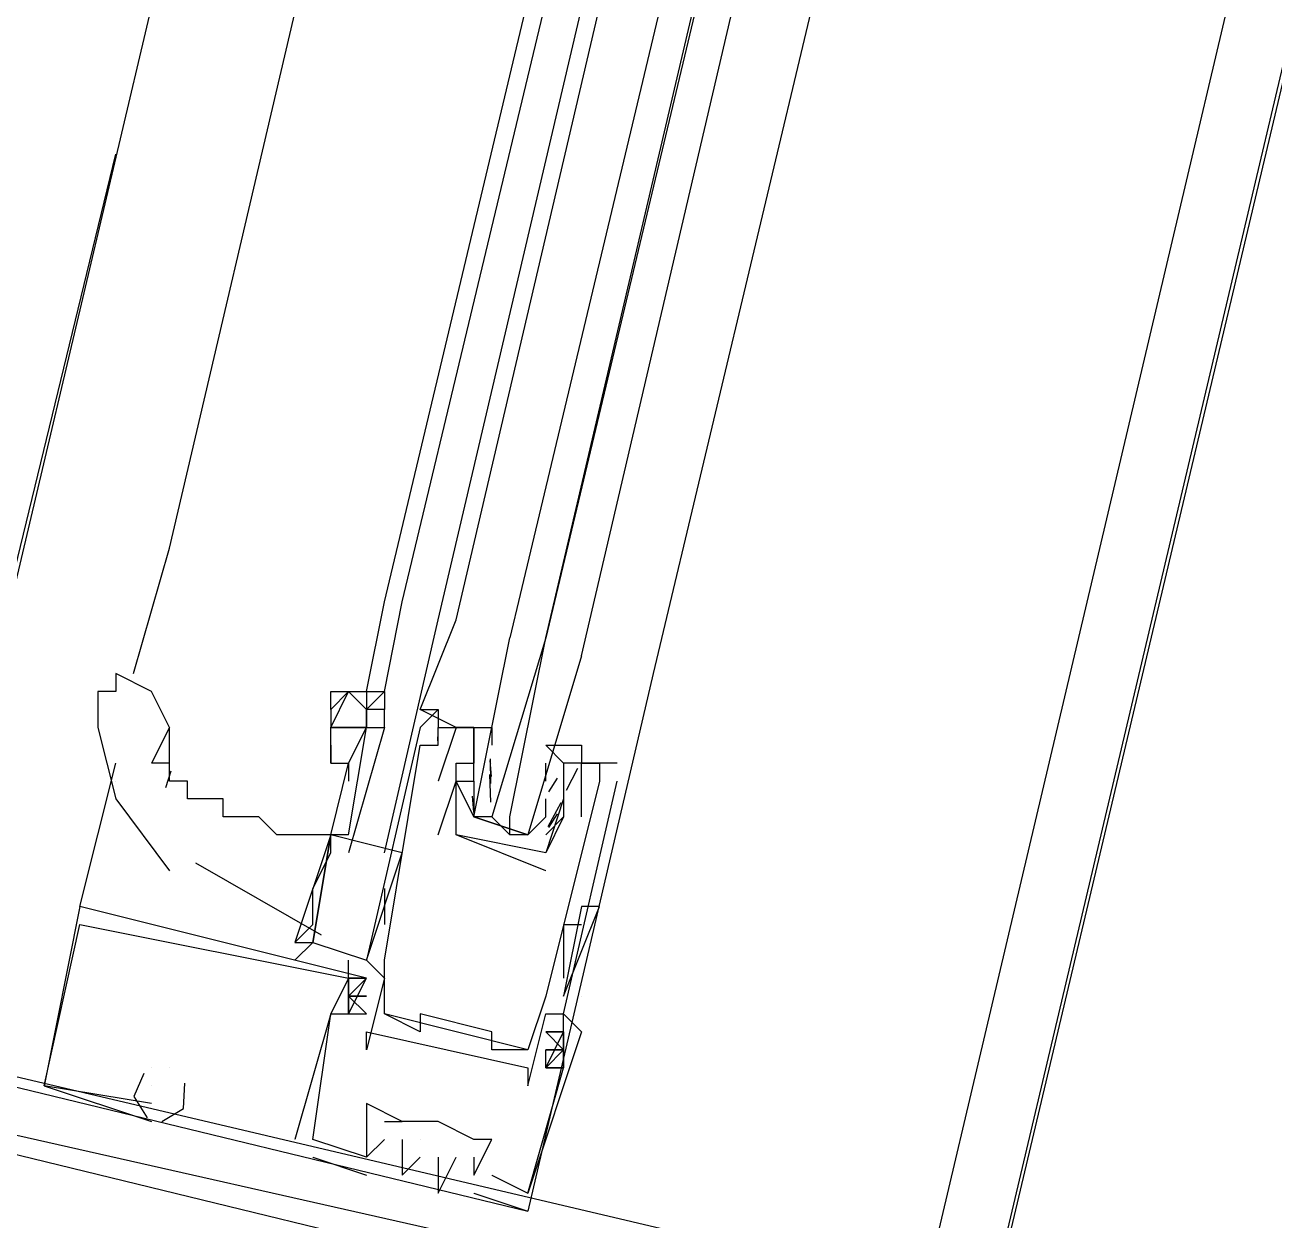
# Model space of a CAD drawing. Header units: feet. Extents: x -84 to 198, y -22 to 181.
# Drawn here: x 90.079 to 91.009, y 19.664 to 20.554 of the extents above; entities that cross this region are included whole.
import ezdxf

# ---------------------------------------------------------------- set-up
doc = ezdxf.new("R2010")
doc.units = ezdxf.units.FT
doc.layers.add('A-LINEA', color=7, linetype='CONTINUOUS')

msp = doc.modelspace()

# ---------------------------------------------------------------- linework, layer by layer
at = {"layer": 'A-LINEA'}
for p, q in [((89.6, 14.5378), (92.6933, 27.6178)), ((91.8, 27.4578), (89.9867, 19.7778)), ((92.56, 27.2844), (90.7467, 19.6044)), ((90.1867, 20.1644), (90.9867, 23.5778)), ((90.3467, 20.1244), (91.16, 23.5378)), ((90.36, 20.1244), (91.1733, 23.5244)), ((90.3867, 20.1111), (91.1867, 23.5244)), ((90.4, 20.1111), (91.2, 23.5244)), ((91.36, 23.4844), (90.5467, 20.0711)), ((90.0267, 19.9644), (90.1467, 20.4578)), ((90.16, 20.0711), (90.1867, 20.1644)), ((90.3333, 20.0578), (90.3467, 20.1244)), ((90.3467, 20.0578), (90.36, 20.1244)), ((90.3467, 19.9378), (90.3867, 20.1111)), ((90.5467, 20.0711), (90.4533, 19.6711)), ((90.3067, 20.0444), (90.3067, 20.0578)), ((90.32, 20.0578), (90.32, 20.0578)), ((90.1867, 20.0311), (90.1733, 20.0044)), ((90.1867, 20.0044), (90.1867, 20.0311)), ((90.3733, 20.0311), (90.3733, 20.0311)), ((90.3865, 20.021), (90.3866, 20.0272)), ((90.3865, 20.021), (90.3866, 20.0272)), ((90.3865, 20.021), (90.3866, 20.0272)), ((90.3867, 20.0311), (90.3867, 20.0311)), ((90.3867, 20.0311), (90.3867, 20.0311)), ((90.3867, 20.0311), (90.3867, 20.0311)), ((90.3867, 20.0311), (90.3867, 20.0311)), ((90.3867, 20.0311), (90.3867, 20.0311)), ((90.4, 20.0311), (90.4, 20.0311)), ((90.4133, 20.0311), (90.4133, 20.0311)), ((90.3733, 20.0178), (90.3733, 20.0178)), ((90.3867, 20.0178), (90.3867, 20.0178)), ((90.4133, 20.0178), (90.4133, 20.0178)), ((90.4133, 20.0178), (90.4133, 20.0044)), ((90.12, 19.8978), (90.1467, 20.0044)), ((90.3067, 19.9511), (90.32, 20.0044)), ((90.4, 20.0044), (90.4, 20.0044)), ((90.4133, 20.0044), (90.4133, 20.0044)), ((90.4265, 19.9946), (90.4255, 20.0065)), ((90.4259, 19.9893), (90.4256, 20.0076)), ((90.4267, 20.0044), (90.4267, 20.0044)), ((90.4667, 19.9911), (90.4667, 20.0044)), ((90.4667, 20.0044), (90.4667, 20.0044)), ((90.48, 20.0044), (90.48, 20.0044)), ((90.4903, 20.0004), (90.4819, 19.9841)), ((90.4933, 20.0044), (90.4933, 20.0044)), ((90.5067, 20.0044), (90.5067, 20.0044)), ((90.52, 20.0044), (90.52, 20.0044)), ((90.1467, 19.9911), (90.1467, 19.9911)), ((90.1877, 19.9984), (90.1836, 19.9861)), ((90.3867, 19.9911), (90.3867, 19.9911)), ((90.4, 19.9911), (90.4, 19.9911)), ((90.4, 19.9911), (90.4, 19.9911)), ((90.4258, 19.9755), (90.4252, 19.9959)), ((90.4667, 19.9911), (90.4667, 19.9911)), ((90.4752, 19.9933), (90.4689, 19.9832)), ((90.48, 19.9911), (90.48, 19.9911)), ((90.5067, 19.9911), (90.5067, 19.9911)), ((90.52, 19.9911), (90.52, 19.9911)), ((90.4132, 19.968), (90.4122, 19.9799)), ((90.4133, 19.9778), (90.4133, 19.9778)), ((90.478, 19.975), (90.4684, 19.957)), ((90.48, 19.9778), (90.48, 19.9778)), ((90.48, 19.9778), (90.48, 19.9778)), ((90.4267, 19.9644), (90.44, 19.9511)), ((90.4667, 19.9644), (90.4667, 19.9644)), ((90.4752, 19.9667), (90.4689, 19.9565)), ((90.48, 19.9644), (90.48, 19.9644)), ((90.4933, 19.9644), (90.4933, 19.9644)), ((90.3067, 19.9511), (90.3067, 19.9511)), ((90.32, 19.9511), (90.3067, 19.9511)), ((90.3067, 19.9511), (90.3067, 19.9511)), ((90.3867, 19.9511), (90.3867, 19.9511)), ((90.4, 19.9511), (90.4, 19.9511)), ((90.4, 19.9511), (90.4, 19.9511)), ((90.3333, 19.8578), (90.36, 19.9378)), ((90.4667, 19.9378), (90.4667, 19.9378)), ((90.4667, 19.9378), (90.4667, 19.9378)), ((90.2061, 19.9304), (90.2996, 19.8767)), ((90.4667, 19.9244), (90.4667, 19.9244)), ((90.3467, 19.9111), (90.3467, 19.8844)), ((90.12, 19.8978), (90.12, 19.8978)), ((90.12, 19.8978), (90.12, 19.8978)), ((90.12, 19.8978), (90.12, 19.8978)), ((90.12, 19.8978), (90.12, 19.8978)), ((90.12, 19.8978), (90.12, 19.8978)), ((90.12, 19.8978), (90.12, 19.8978)), ((90.4933, 19.8978), (90.48, 19.8311)), ((90.4933, 19.8978), (90.48, 19.8311)), ((90.5067, 19.8978), (90.5067, 19.8978)), ((90.12, 19.8844), (90.12, 19.8844)), ((90.12, 19.8844), (90.12, 19.8844)), ((90.12, 19.8844), (90.12, 19.8844)), ((90.48, 19.8844), (90.48, 19.8578)), ((90.48, 19.8844), (90.4933, 19.8844)), ((90.28, 19.8578), (90.2933, 19.8711)), ((90.32, 19.8444), (90.32, 19.8578)), ((90.3333, 19.8578), (90.3333, 19.8578)), ((90.3467, 19.8578), (90.3467, 19.8578)), ((90.3467, 19.8578), (90.3467, 19.8578)), ((90.48, 19.8578), (90.48, 19.8444)), ((90.32, 19.8444), (90.32, 19.8444)), ((90.32, 19.8444), (90.32, 19.8444)), ((90.32, 19.8444), (90.32, 19.8444)), ((90.32, 19.8444), (90.32, 19.8444)), ((90.32, 19.8444), (90.32, 19.8444)), ((90.32, 19.8444), (90.32, 19.8444)), ((90.32, 19.8444), (90.32, 19.8444)), ((90.32, 19.8444), (90.32, 19.8444)), ((90.32, 19.8444), (90.32, 19.8444)), ((90.3333, 19.8444), (90.3333, 19.8444)), ((90.3333, 19.8444), (90.3333, 19.8444)), ((90.3333, 19.8444), (90.3333, 19.8444)), ((90.3333, 19.8444), (90.3333, 19.8444)), ((90.3333, 19.8444), (90.3333, 19.8444)), ((90.3333, 19.8444), (90.3333, 19.8444)), ((90.3333, 19.8444), (90.3333, 19.8444)), ((90.3333, 19.8444), (90.3333, 19.8444)), ((90.3333, 19.8444), (90.3333, 19.8444)), ((90.3467, 19.8444), (90.3467, 19.8444)), ((90.4667, 19.8311), (90.4667, 19.8311)), ((90.4933, 19.8311), (90.4933, 19.8311)), ((90.3067, 19.8178), (90.3067, 19.8178)), ((90.3067, 19.8178), (90.3067, 19.8178)), ((90.3067, 19.8178), (90.3067, 19.8178)), ((90.3067, 19.8178), (90.3067, 19.8178)), ((90.3067, 19.8178), (90.3067, 19.8178)), ((90.3067, 19.8178), (90.3067, 19.8178)), ((90.32, 19.8178), (90.3333, 19.8178)), ((90.32, 19.8178), (90.32, 19.8178)), ((90.32, 19.8178), (90.32, 19.8178)), ((90.32, 19.8178), (90.3333, 19.8178)), ((90.32, 19.8178), (90.32, 19.8178)), ((90.32, 19.8178), (90.32, 19.8178)), ((90.32, 19.8178), (90.3333, 19.8178)), ((90.32, 19.8178), (90.32, 19.8178)), ((90.32, 19.8178), (90.32, 19.8178)), ((90.3467, 19.8178), (90.3467, 19.8178)), ((90.4533, 19.7911), (90.3467, 19.8178)), ((90.4533, 19.7911), (90.3467, 19.8178)), ((90.4533, 19.7911), (90.3467, 19.8178)), ((90.3733, 19.8178), (90.3733, 19.8178)), ((90.4667, 19.8178), (90.4667, 19.8178)), ((90.48, 19.8178), (90.48, 19.8178)), ((90.48, 19.8178), (90.48, 19.8178)), ((90.48, 19.8178), (90.48, 19.8178)), ((90.48, 19.8178), (90.48, 19.8178)), ((90.3333, 19.8044), (90.3333, 19.8044)), ((90.3733, 19.8044), (90.3733, 19.8044)), ((90.4267, 19.8044), (90.4267, 19.8044)), ((90.48, 19.8044), (90.4667, 19.8044)), ((90.48, 19.8044), (90.48, 19.8044)), ((90.48, 19.8044), (90.48, 19.8044)), ((90.48, 19.8044), (90.48, 19.8044)), ((90.4933, 19.8044), (90.4933, 19.8044)), ((90.4933, 19.8044), (90.4933, 19.8044)), ((90.4933, 19.8044), (90.4933, 19.8044)), ((90.3333, 19.7911), (90.3333, 19.7911)), ((90.4267, 19.7911), (90.4267, 19.7911)), ((90.44, 19.7911), (90.44, 19.7911)), ((90.4533, 19.7911), (90.4533, 19.7911)), ((90.4667, 19.7911), (90.4667, 19.7911)), ((90.4667, 19.7911), (90.4667, 19.7911)), ((90.4667, 19.7911), (90.4667, 19.7911)), ((90.4667, 19.7911), (90.4667, 19.7911)), ((90.48, 19.7911), (90.4667, 19.7911)), ((90.48, 19.7911), (90.48, 19.7911)), ((90.48, 19.7911), (90.48, 19.7911)), ((90.48, 19.7911), (90.48, 19.7911)), ((90.0133, 19.7778), (90.4533, 19.6711)), ((90.0133, 19.7778), (90.4533, 19.6711)), ((90.0133, 19.7778), (90.4533, 19.6711)), ((90.1733, 19.7778), (90.1733, 19.7778)), ((90.1733, 19.7778), (90.1733, 19.7778)), ((90.1733, 19.7778), (90.1733, 19.7778)), ((90.1733, 19.7778), (90.1733, 19.7778)), ((90.1733, 19.7778), (90.1733, 19.7778)), ((90.1733, 19.7778), (90.1733, 19.7778)), ((90.1867, 19.7778), (90.1867, 19.7778)), ((90.1867, 19.7778), (90.1867, 19.7778)), ((90.1867, 19.7778), (90.1867, 19.7778)), ((90.1867, 19.7778), (90.1867, 19.7778)), ((90.1867, 19.7778), (90.1867, 19.7778)), ((90.1867, 19.7778), (90.1867, 19.7778)), ((90.4533, 19.7778), (90.4533, 19.7778)), ((90.4667, 19.7778), (90.4667, 19.7778)), ((90.4667, 19.7778), (90.4667, 19.7778)), ((90.4667, 19.7778), (90.4667, 19.7778)), ((90.4667, 19.7778), (90.4667, 19.7778)), ((90.4667, 19.7778), (90.4667, 19.7778)), ((90.4667, 19.7778), (90.4667, 19.7778)), ((90.48, 19.7778), (90.48, 19.7778)), ((90.48, 19.7778), (90.48, 19.7778)), ((90.48, 19.7778), (90.48, 19.7778)), ((90.48, 19.7778), (90.48, 19.7778)), ((90.48, 19.7778), (90.48, 19.7778)), ((90.48, 19.7778), (90.48, 19.7778)), ((90.0933, 19.7644), (90.0933, 19.7644)), ((90.0933, 19.7644), (90.0933, 19.7644)), ((90.0933, 19.7644), (90.0933, 19.7644)), ((90.0933, 19.7644), (90.0933, 19.7644)), ((90.0933, 19.7644), (90.0933, 19.7644)), ((90.0933, 19.7644), (90.0933, 19.7644)), ((90.1733, 19.7644), (90.1733, 19.7644)), ((90.1733, 19.7644), (90.1733, 19.7644)), ((90.1733, 19.7644), (90.1733, 19.7644)), ((90.4533, 19.7644), (90.4533, 19.7644)), ((90.1733, 19.7511), (90.1733, 19.7511)), ((90.1733, 19.7511), (90.1733, 19.7511)), ((90.1733, 19.7511), (90.1733, 19.7511)), ((90.1733, 19.7511), (90.1733, 19.7511)), ((90.1733, 19.7511), (90.1733, 19.7511)), ((90.1733, 19.7511), (90.1733, 19.7511)), ((90.1733, 19.7511), (90.1733, 19.7511)), ((90.1733, 19.7511), (90.1733, 19.7511)), ((90.1733, 19.7511), (90.1733, 19.7511)), ((90.3333, 19.7511), (90.3333, 19.7511)), ((90.3333, 19.7511), (90.3333, 19.7511)), ((90.3333, 19.7511), (90.3333, 19.7511)), ((90.1733, 19.7378), (90.1733, 19.7378)), ((90.1733, 19.7378), (90.1733, 19.7378)), ((90.1733, 19.7378), (90.1733, 19.7378)), ((90.3467, 19.7378), (90.36, 19.7378)), ((90.36, 19.7378), (90.36, 19.7378)), ((90.36, 19.7378), (90.36, 19.7378)), ((90.36, 19.7378), (90.36, 19.7378)), ((90.3867, 19.7378), (90.3867, 19.7378)), ((90.3867, 19.7378), (90.3867, 19.7378)), ((90.3867, 19.7378), (90.3867, 19.7378)), ((90.3867, 19.7378), (90.3867, 19.7378)), ((90.3867, 19.7378), (90.3867, 19.7378)), ((90.28, 19.7244), (90.28, 19.7244)), ((90.28, 19.7244), (90.28, 19.7244)), ((90.28, 19.7244), (90.28, 19.7244)), ((90.2933, 19.7244), (90.2933, 19.7244)), ((90.2933, 19.7244), (90.2933, 19.7244)), ((90.2933, 19.7244), (90.2933, 19.7244)), ((90.2933, 19.7244), (90.2933, 19.7244)), ((90.2933, 19.7244), (90.2933, 19.7244)), ((90.2933, 19.7244), (90.2933, 19.7244)), ((90.3467, 19.7244), (90.3467, 19.7244)), ((90.3467, 19.7244), (90.3467, 19.7244)), ((90.3467, 19.7244), (90.3467, 19.7244)), ((90.36, 19.7244), (90.36, 19.7244)), ((90.36, 19.7244), (90.36, 19.7244)), ((90.36, 19.7244), (90.36, 19.7244)), ((90.3733, 19.7244), (90.3733, 19.7244)), ((90.3733, 19.7244), (90.3733, 19.7244)), ((90.3733, 19.7244), (90.3733, 19.7244)), ((90.4133, 19.7244), (90.4133, 19.7244)), ((90.4133, 19.7244), (90.4133, 19.7244)), ((90.4133, 19.7244), (90.4133, 19.7244)), ((90.4267, 19.7244), (90.4267, 19.7244)), ((90.4267, 19.7244), (90.4267, 19.7244)), ((90.4267, 19.7244), (90.4267, 19.7244)), ((90.2933, 19.7111), (90.3333, 19.6978)), ((90.2933, 19.7111), (90.2933, 19.7111)), ((90.2933, 19.7111), (90.3333, 19.6978)), ((90.2933, 19.7111), (90.2933, 19.7111)), ((90.2933, 19.7111), (90.3333, 19.6978)), ((90.2933, 19.7111), (90.2933, 19.7111)), ((90.3333, 19.7111), (90.3333, 19.7111)), ((90.3333, 19.7111), (90.3333, 19.7111)), ((90.3333, 19.7111), (90.3333, 19.7111)), ((90.3333, 19.7111), (90.3333, 19.7111)), ((90.3333, 19.7111), (90.3333, 19.7111)), ((90.3333, 19.7111), (90.3333, 19.7111)), ((90.3733, 19.7111), (90.3733, 19.7111)), ((90.3733, 19.7111), (90.3733, 19.7111)), ((90.3733, 19.7111), (90.3733, 19.7111)), ((90.3867, 19.7111), (90.3867, 19.7111)), ((90.3867, 19.7111), (90.3867, 19.7111)), ((90.3867, 19.7111), (90.3867, 19.7111)), ((90.4, 19.7111), (90.4, 19.7111)), ((90.4, 19.7111), (90.4, 19.7111)), ((90.4, 19.7111), (90.4, 19.7111)), ((90.4133, 19.7111), (90.4133, 19.7111)), ((90.4133, 19.7111), (90.4133, 19.7111)), ((90.4133, 19.7111), (90.4133, 19.7111)), ((90.3333, 19.6978), (90.3333, 19.6978)), ((90.3333, 19.6978), (90.3333, 19.6978)), ((90.3333, 19.6978), (90.3333, 19.6978)), ((90.36, 19.6978), (90.36, 19.6978)), ((90.36, 19.6978), (90.36, 19.6978)), ((90.36, 19.6978), (90.36, 19.6978)), ((90.3867, 19.6978), (90.3867, 19.6978)), ((90.3867, 19.6978), (90.3867, 19.6978)), ((90.3867, 19.6978), (90.3867, 19.6978)), ((90.4133, 19.6978), (90.4133, 19.6978)), ((90.4133, 19.6978), (90.4133, 19.6978)), ((90.4133, 19.6978), (90.4133, 19.6978)), ((90.4133, 19.6978), (90.4133, 19.6978)), ((90.4133, 19.6978), (90.4133, 19.6978)), ((90.4133, 19.6978), (90.4133, 19.6978)), ((90.4267, 19.6978), (90.4267, 19.6978)), ((90.4267, 19.6978), (90.4267, 19.6978)), ((90.4267, 19.6978), (90.4267, 19.6978)), ((90.3867, 19.6844), (90.3867, 19.6844)), ((90.3867, 19.6844), (90.3867, 19.6844)), ((90.3867, 19.6844), (90.3867, 19.6844)), ((90.4133, 19.6844), (90.4533, 19.6711)), ((90.4133, 19.6844), (90.4133, 19.6844)), ((90.4133, 19.6844), (90.4533, 19.6711)), ((90.4133, 19.6844), (90.4133, 19.6844)), ((90.4133, 19.6844), (90.4533, 19.6711)), ((90.4133, 19.6844), (90.4133, 19.6844)), ((90.4533, 19.6844), (90.4533, 19.6844)), ((90.4533, 19.6844), (90.4533, 19.6844)), ((90.4533, 19.6844), (90.4533, 19.6844)), ((90.4533, 19.6844), (90.4533, 19.6844)), ((90.4533, 19.6844), (90.4533, 19.6844)), ((90.4533, 19.6844), (90.4533, 19.6844)), ((90.4533, 19.6711), (90.4533, 19.6711)), ((90.4533, 19.6711), (90.4533, 19.6711)), ((90.4533, 19.6711), (90.4533, 19.6711)), ((90.4533, 19.6711), (90.4533, 19.6711)), ((90.4533, 19.6711), (90.4533, 19.6711)), ((90.4533, 19.6711), (90.4533, 19.6711))]:
    msp.add_line(p, q, dxfattribs=at)
for points in [[(126.2667, 36.6311), (119.2267, 38.2978), (119.16, 37.9644), (109.12, 40.3378), (105.48, 24.9378), (96.3733, 27.2578), (96.2667, 26.7644), (92.6933, 27.6178), (92.1333, 25.2311), (89.6, 14.5378), (77.3867, 17.4311), (77.2267, 16.7778), (73.6667, 17.6178), (72.7067, 13.6044), (71.9067, 10.1778)], [(90.4933, 20.0844), (91.3067, 23.5644), (91.2933, 23.5644), (90.4667, 20.0978), (91.28, 23.5644), (91.2667, 23.5778), (91.2667, 23.5644), (90.44, 20.0978)], [(90.3867, 20.0311), (90.4, 20.0311), (90.3733, 20.0444), (90.4, 20.1111)], [(90.4933, 20.0844), (90.4533, 19.9511), (90.44, 19.9511), (90.44, 19.9644), (90.4667, 20.0978), (90.4267, 19.9644), (90.4133, 19.9644), (90.44, 20.0978)], [(90.1867, 20.0311), (90.1733, 20.0578), (90.1467, 20.0711), (90.1467, 20.0578)], [(90.1467, 20.0578), (90.1333, 20.0578), (90.1333, 20.0311), (90.1467, 19.9778), (90.1867, 19.9244)], [(90.3067, 20.0578), (90.32, 20.0578), (90.3333, 20.0578), (90.3467, 20.0578), (90.3467, 20.0578)], [(90.3333, 20.0311), (90.3067, 20.0311), (90.32, 20.0578), (90.3333, 20.0444)], [(90.32, 20.0578), (90.3067, 20.0444), (90.3067, 20.0311), (90.3067, 20.0311), (90.3067, 20.0311), (90.3067, 20.0311)], [(90.3333, 20.0578), (90.3333, 20.0444), (90.3467, 20.0578), (90.3467, 20.0444)], [(90.3467, 20.0311), (90.3467, 20.0444), (90.3333, 20.0444), (90.3333, 20.0444), (90.3333, 20.0311), (90.3333, 20.0444)], [(90.3733, 20.0444), (90.3867, 20.0444), (90.3733, 20.0311)], [(90.3867, 20.0311), (90.4, 20.0311), (90.3733, 20.0444)], [(90.3733, 20.0444), (90.3867, 20.0444), (90.3733, 20.0311)], [(90.3867, 20.0311), (90.4, 20.0311), (90.3733, 20.0444)], [(90.3733, 20.0444), (90.3867, 20.0444), (90.3733, 20.0311)], [(90.3867, 20.0444), (90.3867, 20.0311), (90.4, 20.0311)], [(90.3867, 20.0444), (90.3867, 20.0311), (90.4, 20.0311)], [(90.3867, 20.0444), (90.3867, 20.0311), (90.4, 20.0311)], [(90.3067, 20.0044), (90.3067, 20.0311), (90.3333, 20.0311)], [(90.3067, 20.0178), (90.3067, 20.0311), (90.3067, 20.0311)], [(90.32, 19.9511), (90.3333, 20.0311), (90.3467, 20.0311), (90.32, 19.9378)], [(90.32, 20.0044), (90.3333, 20.0311), (90.3333, 20.0311), (90.3333, 20.0311)], [(90.3733, 20.0311), (90.3333, 19.8578), (90.3467, 19.8444), (90.3333, 19.7911), (90.3333, 19.8044), (90.4533, 19.7778), (90.4533, 19.7644), (90.4667, 19.8178), (90.48, 19.8178), (90.52, 19.9911)], [(90.3467, 19.8578), (90.3733, 20.0178), (90.3867, 20.0178), (90.3867, 20.0311), (90.4, 20.0311), (90.3867, 19.9911)], [(90.3867, 20.0311), (90.4133, 20.0311), (90.4133, 20.0178), (90.4133, 20.0178)], [(90.4533, 19.9511), (90.4133, 19.9644), (90.4, 19.9911), (90.4133, 19.9911), (90.4133, 20.0178), (90.4133, 20.0311), (90.4, 20.0311), (90.4267, 20.0311), (90.4267, 20.0178)], [(90.3067, 20.0178), (90.3067, 20.0044), (90.32, 20.0044), (90.32, 19.9911)], [(90.48, 20.0044), (90.4667, 20.0178), (90.48, 20.0178), (90.4933, 20.0178), (90.4933, 20.0044), (90.48, 20.0044), (90.48, 19.9911), (90.48, 19.9778), (90.48, 19.9644), (90.4667, 19.9511)], [(90.3067, 19.9511), (90.2933, 19.9511), (90.2667, 19.9511), (90.2533, 19.9644), (90.24, 19.9644), (90.2267, 19.9644), (90.2267, 19.9778), (90.2133, 19.9778), (90.2, 19.9778), (90.2, 19.9911), (90.1867, 19.9911), (90.1867, 20.0044), (90.1733, 20.0044)], [(90.28, 19.8711), (90.2933, 19.8844), (90.2933, 19.9111), (90.3067, 19.9378), (90.3067, 19.9511), (90.3067, 19.9511), (90.32, 20.0044)], [(90.4933, 19.9644), (90.4933, 20.0044), (90.5067, 20.0044), (90.5067, 19.9911), (90.4667, 19.8311), (90.4533, 19.7911), (90.44, 19.7911), (90.4267, 19.7911), (90.4267, 19.8044), (90.3733, 19.8178), (90.3733, 19.8044), (90.3467, 19.8178), (90.3467, 19.8578)], [(90.48, 19.9911), (90.48, 19.9778), (90.4667, 19.9378), (90.4, 19.9511), (90.4, 19.9911), (90.4, 20.0044), (90.4133, 20.0044)], [(90.52, 20.0044), (90.48, 20.0044), (90.48, 20.0044)], [(90.3867, 19.9511), (90.4, 19.9911), (90.4, 19.9911)], [(90.4133, 19.9911), (90.4133, 19.9778), (90.4133, 19.9644), (90.4533, 19.9511), (90.4667, 19.9644), (90.4667, 19.9778)], [(90.48, 19.9644), (90.4667, 19.9378), (90.4667, 19.9378)], [(90.3067, 19.9511), (90.3067, 19.9511), (90.28, 19.8711), (90.2933, 19.8711), (90.3067, 19.9511), (90.3067, 19.9511), (90.3067, 19.9511)], [(90.36, 19.9378), (90.3067, 19.9511), (90.2933, 19.8711), (90.3333, 19.8578)], [(90.4667, 19.9244), (90.4, 19.9511), (90.4, 19.9511)], [(90.12, 19.8978), (90.0933, 19.7644), (90.1733, 19.7378)], [(90.12, 19.8978), (90.0933, 19.7644), (90.1733, 19.7378)], [(90.12, 19.8978), (90.0933, 19.7644), (90.1733, 19.7378)], [(90.4133, 19.6978), (90.4267, 19.7244), (90.4133, 19.7244), (90.3867, 19.7378), (90.36, 19.7378), (90.3333, 19.7511), (90.3333, 19.7111), (90.2933, 19.7244), (90.3067, 19.8178), (90.32, 19.8178), (90.32, 19.8444), (90.3333, 19.8444), (90.32, 19.8444), (90.3333, 19.8444), (90.12, 19.8978)], [(90.4133, 19.6978), (90.4267, 19.7244), (90.4133, 19.7244), (90.3867, 19.7378), (90.36, 19.7378), (90.3333, 19.7511), (90.3333, 19.7111), (90.2933, 19.7244), (90.3067, 19.8178), (90.32, 19.8178), (90.32, 19.8444), (90.3333, 19.8444), (90.32, 19.8444), (90.3333, 19.8444), (90.12, 19.8978)], [(90.4133, 19.6978), (90.4267, 19.7244), (90.4133, 19.7244), (90.3867, 19.7378), (90.36, 19.7378), (90.3333, 19.7511), (90.3333, 19.7111), (90.2933, 19.7244), (90.3067, 19.8178), (90.32, 19.8178), (90.32, 19.8444), (90.3333, 19.8444), (90.32, 19.8444), (90.3333, 19.8444), (90.12, 19.8978)], [(90.48, 19.8311), (90.48, 19.8311), (90.5067, 19.8978), (90.4933, 19.8978)], [(90.1733, 19.7511), (90.0933, 19.7644), (90.12, 19.8844), (90.32, 19.8444), (90.3067, 19.8178), (90.3067, 19.8178), (90.28, 19.7244)], [(90.1733, 19.7511), (90.0933, 19.7644), (90.12, 19.8844), (90.32, 19.8444), (90.3067, 19.8178), (90.3067, 19.8178), (90.28, 19.7244)], [(90.1733, 19.7511), (90.0933, 19.7644), (90.12, 19.8844), (90.32, 19.8444), (90.3067, 19.8178), (90.3067, 19.8178), (90.28, 19.7244)], [(90.3333, 19.8444), (90.32, 19.8311), (90.3333, 19.8178)], [(90.3333, 19.8444), (90.32, 19.8444), (90.32, 19.8178), (90.32, 19.8178), (90.3333, 19.8444), (90.32, 19.8444)], [(90.3333, 19.8444), (90.32, 19.8311), (90.3333, 19.8178)], [(90.3333, 19.8444), (90.32, 19.8444), (90.32, 19.8178), (90.32, 19.8178), (90.3333, 19.8444), (90.32, 19.8444)], [(90.3333, 19.8444), (90.32, 19.8311), (90.3333, 19.8178)], [(90.3333, 19.8444), (90.32, 19.8444), (90.32, 19.8178), (90.32, 19.8178), (90.3333, 19.8444), (90.32, 19.8444)], [(90.3333, 19.8178), (90.32, 19.8311), (90.3333, 19.8178)], [(90.3333, 19.8311), (90.32, 19.8311), (90.3333, 19.8311)], [(90.3333, 19.8311), (90.32, 19.8311), (90.3333, 19.8311)], [(90.3333, 19.8178), (90.32, 19.8311), (90.3333, 19.8178)], [(90.3333, 19.8311), (90.32, 19.8311), (90.3333, 19.8311)], [(90.3333, 19.8311), (90.32, 19.8311), (90.3333, 19.8311)], [(90.3333, 19.8178), (90.32, 19.8311), (90.3333, 19.8178)], [(90.3333, 19.8311), (90.32, 19.8311), (90.3333, 19.8311)], [(90.3333, 19.8311), (90.32, 19.8311), (90.3333, 19.8311)], [(90.4267, 19.6978), (90.4533, 19.6844), (90.48, 19.7778), (90.4667, 19.7778), (90.4667, 19.7911), (90.48, 19.7911), (90.4667, 19.7778), (90.48, 19.7778), (90.48, 19.8044), (90.48, 19.8178), (90.4933, 19.8044), (90.4533, 19.6844), (90.4533, 19.6844)], [(90.4267, 19.6978), (90.4533, 19.6844), (90.48, 19.7778), (90.4667, 19.7778), (90.4667, 19.7911), (90.48, 19.7911), (90.4667, 19.7778), (90.48, 19.7778), (90.48, 19.8044), (90.48, 19.8178), (90.4933, 19.8044), (90.4533, 19.6844), (90.4533, 19.6844)], [(90.4267, 19.6978), (90.4533, 19.6844), (90.48, 19.7778), (90.4667, 19.7778), (90.4667, 19.7911), (90.48, 19.7911), (90.4667, 19.7778), (90.48, 19.7778), (90.48, 19.8044), (90.48, 19.8178), (90.4933, 19.8044), (90.4533, 19.6844), (90.4533, 19.6844)], [(90.4667, 19.8044), (90.48, 19.8044), (90.4667, 19.8044)], [(90.48, 19.8044), (90.48, 19.8044), (90.48, 19.7778), (90.4667, 19.7778), (90.48, 19.8044), (90.48, 19.8044), (90.4667, 19.8044), (90.48, 19.7911), (90.4667, 19.7911), (90.48, 19.7911)], [(90.6533, 19.6178), (90.6667, 19.6178), (90.6667, 19.6311), (89.9867, 19.7911), (89.9467, 19.6311), (89.9733, 19.6311), (89.96, 19.5511), (89.9733, 19.5378)], [(90.6533, 19.6178), (90.6667, 19.6178), (90.6667, 19.6311), (89.9867, 19.7911), (89.9467, 19.6311), (89.9733, 19.6311), (89.96, 19.5511), (89.9733, 19.5378)], [(90.6533, 19.6178), (90.6667, 19.6178), (90.6667, 19.6311), (89.9867, 19.7911), (89.9467, 19.6311), (89.9733, 19.6311), (89.96, 19.5511), (89.9733, 19.5378)], [(90.4667, 19.7911), (90.48, 19.7911), (90.4667, 19.7911)], [(90.1676, 19.7735), (90.1601, 19.7563), (90.1701, 19.7404)], [(90.1676, 19.7735), (90.1601, 19.7563), (90.1701, 19.7404)], [(90.1676, 19.7735), (90.1601, 19.7563), (90.1701, 19.7404)], [(90.44, 19.6444), (90.4533, 19.6444), (90.4533, 19.6578), (90.44, 19.6578), (90.44, 19.6444), (90.0267, 19.7378), (90.04, 19.7511), (90.0133, 19.7644)], [(90.44, 19.6444), (90.4533, 19.6444), (90.4533, 19.6578), (90.44, 19.6578), (90.44, 19.6444), (90.0267, 19.7378), (90.04, 19.7511), (90.0133, 19.7644)], [(90.44, 19.6444), (90.4533, 19.6444), (90.4533, 19.6578), (90.44, 19.6578), (90.44, 19.6444), (90.0267, 19.7378), (90.04, 19.7511), (90.0133, 19.7644)], [(90.181, 19.7378), (90.1971, 19.7475), (90.1981, 19.7663)], [(90.181, 19.7378), (90.1971, 19.7475), (90.1981, 19.7663)], [(90.181, 19.7378), (90.1971, 19.7475), (90.1981, 19.7663)], [(90.4133, 19.7244), (90.3867, 19.7378), (90.3867, 19.7378), (90.36, 19.7378)], [(90.0133, 19.6444), (90.0267, 19.7244), (90.52, 19.6044)], [(90.0133, 19.6444), (90.0267, 19.7244), (90.52, 19.6044)], [(90.0133, 19.6444), (90.0267, 19.7244), (90.52, 19.6044)], [(90.3333, 19.7111), (90.3333, 19.7111), (90.3467, 19.7244), (90.3467, 19.7244)], [(90.3333, 19.7111), (90.3333, 19.7111), (90.3467, 19.7244), (90.3467, 19.7244)], [(90.3333, 19.7111), (90.3333, 19.7111), (90.3467, 19.7244), (90.3467, 19.7244)], [(90.36, 19.7244), (90.36, 19.6978), (90.3733, 19.7111)], [(90.36, 19.7244), (90.36, 19.6978), (90.3733, 19.7111)], [(90.36, 19.7244), (90.36, 19.6978), (90.3733, 19.7111)], [(90.3867, 19.7111), (90.3867, 19.6978), (90.3867, 19.6844), (90.4, 19.7111), (90.4, 19.7111)], [(90.3867, 19.7111), (90.3867, 19.6978), (90.3867, 19.6844), (90.4, 19.7111), (90.4, 19.7111)], [(90.3867, 19.7111), (90.3867, 19.6978), (90.3867, 19.6844), (90.4, 19.7111), (90.4, 19.7111)], [(90.4133, 19.7111), (90.4133, 19.6978), (90.4133, 19.6978)], [(90.4133, 19.7111), (90.4133, 19.6978), (90.4133, 19.6978)], [(90.4133, 19.7111), (90.4133, 19.6978), (90.4133, 19.6978)]]:
    msp.add_lwpolyline(points, dxfattribs=at)

doc.saveas('drawing.dxf')
